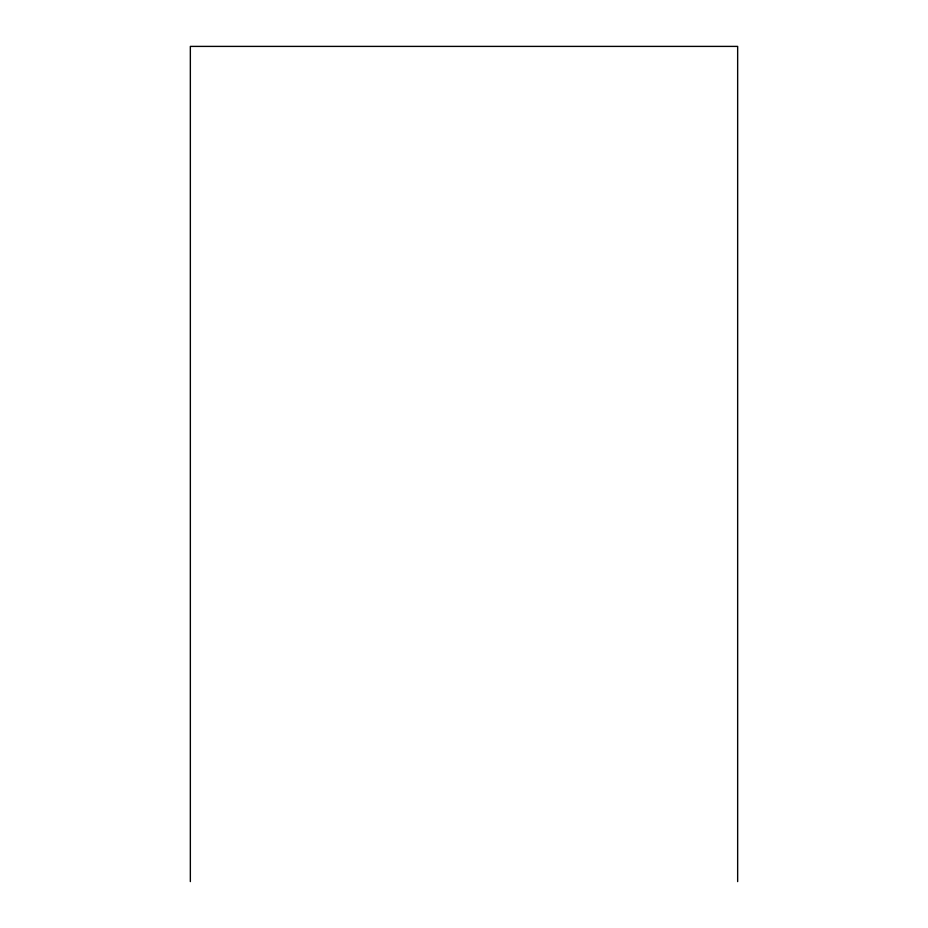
<?xml version="1.0" encoding="UTF-8"?>
<svg xmlns="http://www.w3.org/2000/svg" width="928" height="928" viewBox="0 0 928 928"><rect width="100%" height="100%" fill="white"/><g stroke="black" fill="none" stroke-linecap="round" stroke-linejoin="round"><path stroke-width="1.39" d="M737.656 881.6L737.656 46.4L190.344 46.4L190.344 881.6"/></g></svg>
